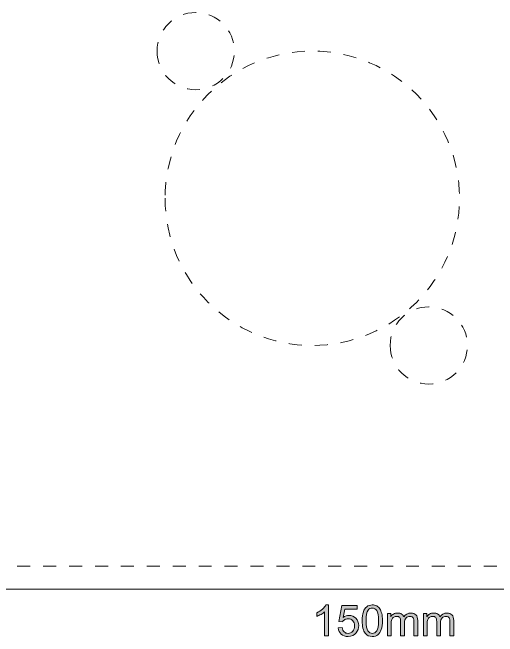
# Model space of a CAD drawing. Header units: inches. Extents: x 25 to 180, y 78 to 199.
# Drawn here: x 75.9 to 115.4, y 93 to 143.8 of the extents above; entities that cross this region are included whole.
import ezdxf

# ---------------------------------------------------------------- set-up
doc = ezdxf.new("R2010")
doc.units = ezdxf.units.IN
doc.header["$MEASUREMENT"] = 0
for name, pattern in [('AI-Linetype-14', [2.116667, 1.058333, -1.058333]), ('AI-Linetype-2', [2.112648, 1.056324, -1.056324]), ('AI-Linetype-25', [2.116667, 1.058333, -1.058333]), ('AI-Linetype-6', [2.116667, 1.058333, -1.058333])]:
    doc.linetypes.add(name, pattern=pattern)

# ---------------------------------------------------------------- blocks, each defined once
blk = doc.blocks.new('block 4')
at = {"color": 240, "linetype": 'AI-Linetype-2', "lineweight": 18, "true_color": 0xed1c24}
blk.add_lwpolyline([(31.89, 98.696), (179.247, 98.696)], dxfattribs=at)
blk = doc.blocks.new('block 3')
blk.add_blockref('block 4', (0, 0))
blk = doc.blocks.new('block 2')
blk.add_blockref('block 3', (0, 0))
blk = doc.blocks.new('block 23')
at = {"color": 240, "linetype": 'AI-Linetype-6', "lineweight": 18, "true_color": 0xed1c24}
blk.add_open_spline([(87.654, 140.696), (87.654, 142.436), (89.064, 143.846), (90.804, 143.846), (92.544, 143.846), (93.954, 142.436), (93.954, 140.696), (93.954, 138.956), (92.544, 137.546), (90.804, 137.546), (89.064, 137.546), (87.654, 138.956), (87.654, 140.696), (87.654, 140.696), (87.654, 140.696), (87.654, 140.696)], degree=3, knots=[0, 0, 0, 0, 1, 1, 1, 2, 2, 2, 3, 3, 3, 4, 4, 4, 5, 5, 5, 5], dxfattribs=at)
blk = doc.blocks.new('block 31')
at = {"color": 240, "linetype": 'AI-Linetype-14', "lineweight": 18, "true_color": 0xed1c24}
blk.add_open_spline([(88.304, 128.696), (88.304, 135.323), (93.677, 140.696), (100.304, 140.696), (106.932, 140.696), (112.304, 135.323), (112.304, 128.696), (112.304, 122.068), (106.932, 116.696), (100.304, 116.696), (93.677, 116.696), (88.304, 122.068), (88.304, 128.696), (88.304, 128.696), (88.304, 128.696), (88.304, 128.696)], degree=3, knots=[0, 0, 0, 0, 1, 1, 1, 2, 2, 2, 3, 3, 3, 4, 4, 4, 5, 5, 5, 5], dxfattribs=at)
blk = doc.blocks.new('block 42')
at = {"color": 240, "linetype": 'AI-Linetype-25', "lineweight": 18, "true_color": 0xed1c24}
blk.add_open_spline([(106.654, 116.696), (106.654, 118.436), (108.064, 119.846), (109.804, 119.846), (111.544, 119.846), (112.954, 118.436), (112.954, 116.696), (112.954, 114.956), (111.544, 113.546), (109.804, 113.546), (108.064, 113.546), (106.654, 114.956), (106.654, 116.696), (106.654, 116.696), (106.654, 116.696), (106.654, 116.696)], degree=3, knots=[0, 0, 0, 0, 1, 1, 1, 2, 2, 2, 3, 3, 3, 4, 4, 4, 5, 5, 5, 5], dxfattribs=at)
blk = doc.blocks.new('block 45')
at = {"true_color": 0x0066b3}
h = blk.add_hatch(color=152, dxfattribs=at)
h.dxf.hatch_style = 2
edge = h.paths.add_edge_path()
edge.add_spline(control_points=[(101.618, 93.006), (101.618, 93.006), (101.308, 93.006), (101.308, 93.006), (101.308, 93.006), (101.308, 94.981), (101.308, 94.981), (101.234, 94.91), (101.136, 94.839), (101.015, 94.768), (100.894, 94.696), (100.785, 94.643), (100.688, 94.607), (100.688, 94.607), (100.688, 94.907), (100.688, 94.907), (100.862, 94.989), (101.013, 95.087), (101.143, 95.203), (101.273, 95.32), (101.365, 95.432), (101.419, 95.541), (101.419, 95.541), (101.618, 95.541), (101.618, 95.541), (101.618, 95.541), (101.618, 93.006), (101.618, 93.006)], knot_values=[0, 0, 0, 0, 1, 1, 1, 2, 2, 2, 3, 3, 3, 4, 4, 4, 5, 5, 5, 6, 6, 6, 7, 7, 7, 8, 8, 8, 9, 9, 9, 9], degree=3, periodic=1)
h = blk.add_hatch(color=152, dxfattribs=at)
h.dxf.hatch_style = 2
edge = h.paths.add_edge_path()
edge.add_spline(control_points=[(102.413, 93.667), (102.413, 93.667), (102.738, 93.695), (102.738, 93.695), (102.762, 93.536), (102.818, 93.417), (102.906, 93.337), (102.994, 93.257), (103.1, 93.217), (103.224, 93.217), (103.373, 93.217), (103.499, 93.274), (103.603, 93.386), (103.706, 93.499), (103.758, 93.648), (103.758, 93.834), (103.758, 94.011), (103.708, 94.15), (103.609, 94.253), (103.509, 94.355), (103.379, 94.406), (103.219, 94.406), (103.119, 94.406), (103.029, 94.383), (102.948, 94.338), (102.868, 94.293), (102.805, 94.234), (102.759, 94.161), (102.759, 94.161), (102.468, 94.199), (102.468, 94.199), (102.468, 94.199), (102.712, 95.496), (102.712, 95.496), (102.712, 95.496), (103.968, 95.496), (103.968, 95.496), (103.968, 95.496), (103.968, 95.2), (103.968, 95.2), (103.968, 95.2), (102.96, 95.2), (102.96, 95.2), (102.96, 95.2), (102.824, 94.521), (102.824, 94.521), (102.976, 94.627), (103.135, 94.68), (103.301, 94.68), (103.522, 94.68), (103.708, 94.603), (103.859, 94.451), (104.011, 94.298), (104.087, 94.102), (104.087, 93.862), (104.087, 93.633), (104.02, 93.435), (103.887, 93.269), (103.725, 93.065), (103.504, 92.962), (103.224, 92.962), (102.994, 92.962), (102.807, 93.027), (102.661, 93.155), (102.516, 93.284), (102.433, 93.454), (102.413, 93.667)], knot_values=[0, 0, 0, 0, 1, 1, 1, 2, 2, 2, 3, 3, 3, 4, 4, 4, 5, 5, 5, 6, 6, 6, 7, 7, 7, 8, 8, 8, 9, 9, 9, 10, 10, 10, 11, 11, 11, 12, 12, 12, 13, 13, 13, 14, 14, 14, 15, 15, 15, 16, 16, 16, 17, 17, 17, 18, 18, 18, 19, 19, 19, 20, 20, 20, 21, 21, 21, 22, 22, 22, 22], degree=3, periodic=1)
h = blk.add_hatch(color=152, dxfattribs=at)
h.dxf.hatch_style = 2
edge = h.paths.add_edge_path()
edge.add_spline(control_points=[(104.375, 94.251), (104.375, 94.55), (104.405, 94.79), (104.467, 94.972), (104.528, 95.154), (104.619, 95.294), (104.741, 95.393), (104.862, 95.492), (105.014, 95.541), (105.198, 95.541), (105.333, 95.541), (105.452, 95.514), (105.555, 95.459), (105.657, 95.405), (105.741, 95.326), (105.808, 95.223), (105.874, 95.12), (105.927, 94.995), (105.965, 94.848), (106.002, 94.7), (106.021, 94.501), (106.021, 94.251), (106.021, 93.955), (105.991, 93.716), (105.93, 93.533), (105.869, 93.351), (105.778, 93.211), (105.657, 93.112), (105.536, 93.012), (105.383, 92.962), (105.198, 92.962), (104.954, 92.962), (104.763, 93.05), (104.624, 93.224), (104.458, 93.434), (104.375, 93.777), (104.375, 94.251)], knot_values=[0, 0, 0, 0, 1, 1, 1, 2, 2, 2, 3, 3, 3, 4, 4, 4, 5, 5, 5, 6, 6, 6, 7, 7, 7, 8, 8, 8, 9, 9, 9, 10, 10, 10, 11, 11, 11, 12, 12, 12, 12], degree=3, periodic=1)
edge = h.paths.add_edge_path()
edge.add_spline(control_points=[(104.693, 94.251), (104.693, 93.836), (104.742, 93.561), (104.839, 93.423), (104.936, 93.286), (105.055, 93.217), (105.198, 93.217), (105.34, 93.217), (105.46, 93.286), (105.557, 93.424), (105.654, 93.562), (105.703, 93.838), (105.703, 94.251), (105.703, 94.667), (105.654, 94.943), (105.557, 95.079), (105.46, 95.216), (105.339, 95.284), (105.195, 95.284), (105.052, 95.284), (104.938, 95.224), (104.853, 95.104), (104.747, 94.95), (104.693, 94.665), (104.693, 94.251)], knot_values=[0, 0, 0, 0, 1, 1, 1, 2, 2, 2, 3, 3, 3, 4, 4, 4, 5, 5, 5, 6, 6, 6, 7, 7, 7, 8, 8, 8, 8], degree=3, periodic=1)
h = blk.add_hatch(color=152, dxfattribs=at)
h.dxf.hatch_style = 2
edge = h.paths.add_edge_path()
edge.add_spline(control_points=[(106.423, 93.006), (106.423, 93.006), (106.423, 94.835), (106.423, 94.835), (106.423, 94.835), (106.7, 94.835), (106.7, 94.835), (106.7, 94.835), (106.7, 94.578), (106.7, 94.578), (106.757, 94.668), (106.834, 94.74), (106.929, 94.794), (107.024, 94.849), (107.133, 94.876), (107.255, 94.876), (107.39, 94.876), (107.501, 94.848), (107.588, 94.792), (107.675, 94.736), (107.736, 94.657), (107.772, 94.556), (107.916, 94.769), (108.104, 94.876), (108.337, 94.876), (108.518, 94.876), (108.657, 94.826), (108.755, 94.725), (108.853, 94.625), (108.902, 94.47), (108.902, 94.261), (108.902, 94.261), (108.902, 93.006), (108.902, 93.006), (108.902, 93.006), (108.593, 93.006), (108.593, 93.006), (108.593, 93.006), (108.593, 94.158), (108.593, 94.158), (108.593, 94.282), (108.583, 94.371), (108.563, 94.426), (108.543, 94.48), (108.506, 94.524), (108.454, 94.558), (108.401, 94.591), (108.339, 94.607), (108.268, 94.607), (108.139, 94.607), (108.032, 94.565), (107.947, 94.479), (107.862, 94.394), (107.82, 94.257), (107.82, 94.068), (107.82, 94.068), (107.82, 93.006), (107.82, 93.006), (107.82, 93.006), (107.51, 93.006), (107.51, 93.006), (107.51, 93.006), (107.51, 94.194), (107.51, 94.194), (107.51, 94.332), (107.484, 94.435), (107.434, 94.504), (107.383, 94.573), (107.301, 94.607), (107.186, 94.607), (107.098, 94.607), (107.018, 94.584), (106.944, 94.539), (106.87, 94.493), (106.816, 94.426), (106.783, 94.337), (106.749, 94.249), (106.733, 94.121), (106.733, 93.955), (106.733, 93.955), (106.733, 93.006), (106.733, 93.006), (106.733, 93.006), (106.423, 93.006), (106.423, 93.006)], knot_values=[0, 0, 0, 0, 1, 1, 1, 2, 2, 2, 3, 3, 3, 4, 4, 4, 5, 5, 5, 6, 6, 6, 7, 7, 7, 8, 8, 8, 9, 9, 9, 10, 10, 10, 11, 11, 11, 12, 12, 12, 13, 13, 13, 14, 14, 14, 15, 15, 15, 16, 16, 16, 17, 17, 17, 18, 18, 18, 19, 19, 19, 20, 20, 20, 21, 21, 21, 22, 22, 22, 23, 23, 23, 24, 24, 24, 25, 25, 25, 26, 26, 26, 27, 27, 27, 28, 28, 28, 28], degree=3, periodic=1)
h = blk.add_hatch(color=152, dxfattribs=at)
h.dxf.hatch_style = 2
edge = h.paths.add_edge_path()
edge.add_spline(control_points=[(109.361, 93.006), (109.361, 93.006), (109.361, 94.835), (109.361, 94.835), (109.361, 94.835), (109.639, 94.835), (109.639, 94.835), (109.639, 94.835), (109.639, 94.578), (109.639, 94.578), (109.696, 94.668), (109.772, 94.74), (109.868, 94.794), (109.963, 94.849), (110.071, 94.876), (110.193, 94.876), (110.329, 94.876), (110.44, 94.848), (110.527, 94.792), (110.613, 94.736), (110.674, 94.657), (110.71, 94.556), (110.855, 94.769), (111.043, 94.876), (111.275, 94.876), (111.456, 94.876), (111.596, 94.826), (111.694, 94.725), (111.791, 94.625), (111.84, 94.47), (111.84, 94.261), (111.84, 94.261), (111.84, 93.006), (111.84, 93.006), (111.84, 93.006), (111.532, 93.006), (111.532, 93.006), (111.532, 93.006), (111.532, 94.158), (111.532, 94.158), (111.532, 94.282), (111.522, 94.371), (111.502, 94.426), (111.482, 94.48), (111.445, 94.524), (111.392, 94.558), (111.339, 94.591), (111.277, 94.607), (111.206, 94.607), (111.077, 94.607), (110.971, 94.565), (110.886, 94.479), (110.801, 94.394), (110.758, 94.257), (110.758, 94.068), (110.758, 94.068), (110.758, 93.006), (110.758, 93.006), (110.758, 93.006), (110.448, 93.006), (110.448, 93.006), (110.448, 93.006), (110.448, 94.194), (110.448, 94.194), (110.448, 94.332), (110.423, 94.435), (110.373, 94.504), (110.322, 94.573), (110.239, 94.607), (110.125, 94.607), (110.037, 94.607), (109.956, 94.584), (109.882, 94.539), (109.808, 94.493), (109.755, 94.426), (109.721, 94.337), (109.688, 94.249), (109.672, 94.121), (109.672, 93.955), (109.672, 93.955), (109.672, 93.006), (109.672, 93.006), (109.672, 93.006), (109.361, 93.006), (109.361, 93.006)], knot_values=[0, 0, 0, 0, 1, 1, 1, 2, 2, 2, 3, 3, 3, 4, 4, 4, 5, 5, 5, 6, 6, 6, 7, 7, 7, 8, 8, 8, 9, 9, 9, 10, 10, 10, 11, 11, 11, 12, 12, 12, 13, 13, 13, 14, 14, 14, 15, 15, 15, 16, 16, 16, 17, 17, 17, 18, 18, 18, 19, 19, 19, 20, 20, 20, 21, 21, 21, 22, 22, 22, 23, 23, 23, 24, 24, 24, 25, 25, 25, 26, 26, 26, 27, 27, 27, 28, 28, 28, 28], degree=3, periodic=1)
at = {"lineweight": 0}
for points, knots in [([(101.618, 93.006), (101.618, 93.006), (101.308, 93.006), (101.308, 93.006), (101.308, 93.006), (101.308, 94.981), (101.308, 94.981), (101.234, 94.91), (101.136, 94.839), (101.015, 94.768), (100.894, 94.696), (100.785, 94.643), (100.688, 94.607), (100.688, 94.607), (100.688, 94.907), (100.688, 94.907), (100.862, 94.989), (101.013, 95.087), (101.143, 95.203), (101.273, 95.32), (101.365, 95.432), (101.419, 95.541), (101.419, 95.541), (101.618, 95.541), (101.618, 95.541), (101.618, 95.541), (101.618, 93.006), (101.618, 93.006)], [0, 0, 0, 0, 1, 1, 1, 2, 2, 2, 3, 3, 3, 4, 4, 4, 5, 5, 5, 6, 6, 6, 7, 7, 7, 8, 8, 8, 9, 9, 9, 9]), ([(102.413, 93.667), (102.413, 93.667), (102.738, 93.695), (102.738, 93.695), (102.762, 93.536), (102.818, 93.417), (102.906, 93.337), (102.994, 93.257), (103.1, 93.217), (103.224, 93.217), (103.373, 93.217), (103.499, 93.274), (103.603, 93.386), (103.706, 93.499), (103.758, 93.648), (103.758, 93.834), (103.758, 94.011), (103.708, 94.15), (103.609, 94.253), (103.509, 94.355), (103.379, 94.406), (103.219, 94.406), (103.119, 94.406), (103.029, 94.383), (102.948, 94.338), (102.868, 94.293), (102.805, 94.234), (102.759, 94.161), (102.759, 94.161), (102.468, 94.199), (102.468, 94.199), (102.468, 94.199), (102.712, 95.496), (102.712, 95.496), (102.712, 95.496), (103.968, 95.496), (103.968, 95.496), (103.968, 95.496), (103.968, 95.2), (103.968, 95.2), (103.968, 95.2), (102.96, 95.2), (102.96, 95.2), (102.96, 95.2), (102.824, 94.521), (102.824, 94.521), (102.976, 94.627), (103.135, 94.68), (103.301, 94.68), (103.522, 94.68), (103.708, 94.603), (103.859, 94.451), (104.011, 94.298), (104.087, 94.102), (104.087, 93.862), (104.087, 93.633), (104.02, 93.435), (103.887, 93.269), (103.725, 93.065), (103.504, 92.962), (103.224, 92.962), (102.994, 92.962), (102.807, 93.027), (102.661, 93.155), (102.516, 93.284), (102.433, 93.454), (102.413, 93.667)], [0, 0, 0, 0, 1, 1, 1, 2, 2, 2, 3, 3, 3, 4, 4, 4, 5, 5, 5, 6, 6, 6, 7, 7, 7, 8, 8, 8, 9, 9, 9, 10, 10, 10, 11, 11, 11, 12, 12, 12, 13, 13, 13, 14, 14, 14, 15, 15, 15, 16, 16, 16, 17, 17, 17, 18, 18, 18, 19, 19, 19, 20, 20, 20, 21, 21, 21, 22, 22, 22, 22]), ([(104.375, 94.251), (104.375, 94.55), (104.405, 94.79), (104.467, 94.972), (104.528, 95.154), (104.619, 95.294), (104.741, 95.393), (104.862, 95.492), (105.014, 95.541), (105.198, 95.541), (105.333, 95.541), (105.452, 95.514), (105.555, 95.459), (105.657, 95.405), (105.741, 95.326), (105.808, 95.223), (105.874, 95.12), (105.927, 94.995), (105.965, 94.848), (106.002, 94.7), (106.021, 94.501), (106.021, 94.251), (106.021, 93.955), (105.991, 93.716), (105.93, 93.533), (105.869, 93.351), (105.778, 93.211), (105.657, 93.112), (105.536, 93.012), (105.383, 92.962), (105.198, 92.962), (104.954, 92.962), (104.763, 93.05), (104.624, 93.224), (104.458, 93.434), (104.375, 93.777), (104.375, 94.251)], [0, 0, 0, 0, 1, 1, 1, 2, 2, 2, 3, 3, 3, 4, 4, 4, 5, 5, 5, 6, 6, 6, 7, 7, 7, 8, 8, 8, 9, 9, 9, 10, 10, 10, 11, 11, 11, 12, 12, 12, 12]), ([(104.693, 94.251), (104.693, 93.836), (104.742, 93.561), (104.839, 93.423), (104.936, 93.286), (105.055, 93.217), (105.198, 93.217), (105.34, 93.217), (105.46, 93.286), (105.557, 93.424), (105.654, 93.562), (105.703, 93.838), (105.703, 94.251), (105.703, 94.667), (105.654, 94.943), (105.557, 95.079), (105.46, 95.216), (105.339, 95.284), (105.195, 95.284), (105.052, 95.284), (104.938, 95.224), (104.853, 95.104), (104.747, 94.95), (104.693, 94.665), (104.693, 94.251)], [0, 0, 0, 0, 1, 1, 1, 2, 2, 2, 3, 3, 3, 4, 4, 4, 5, 5, 5, 6, 6, 6, 7, 7, 7, 8, 8, 8, 8]), ([(106.423, 93.006), (106.423, 93.006), (106.423, 94.835), (106.423, 94.835), (106.423, 94.835), (106.7, 94.835), (106.7, 94.835), (106.7, 94.835), (106.7, 94.578), (106.7, 94.578), (106.757, 94.668), (106.834, 94.74), (106.929, 94.794), (107.024, 94.849), (107.133, 94.876), (107.255, 94.876), (107.39, 94.876), (107.501, 94.848), (107.588, 94.792), (107.675, 94.736), (107.736, 94.657), (107.772, 94.556), (107.916, 94.769), (108.104, 94.876), (108.337, 94.876), (108.518, 94.876), (108.657, 94.826), (108.755, 94.725), (108.853, 94.625), (108.902, 94.47), (108.902, 94.261), (108.902, 94.261), (108.902, 93.006), (108.902, 93.006), (108.902, 93.006), (108.593, 93.006), (108.593, 93.006), (108.593, 93.006), (108.593, 94.158), (108.593, 94.158), (108.593, 94.282), (108.583, 94.371), (108.563, 94.426), (108.543, 94.48), (108.506, 94.524), (108.454, 94.558), (108.401, 94.591), (108.339, 94.607), (108.268, 94.607), (108.139, 94.607), (108.032, 94.565), (107.947, 94.479), (107.862, 94.394), (107.82, 94.257), (107.82, 94.068), (107.82, 94.068), (107.82, 93.006), (107.82, 93.006), (107.82, 93.006), (107.51, 93.006), (107.51, 93.006), (107.51, 93.006), (107.51, 94.194), (107.51, 94.194), (107.51, 94.332), (107.484, 94.435), (107.434, 94.504), (107.383, 94.573), (107.301, 94.607), (107.186, 94.607), (107.098, 94.607), (107.018, 94.584), (106.944, 94.539), (106.87, 94.493), (106.816, 94.426), (106.783, 94.337), (106.749, 94.249), (106.733, 94.121), (106.733, 93.955), (106.733, 93.955), (106.733, 93.006), (106.733, 93.006), (106.733, 93.006), (106.423, 93.006), (106.423, 93.006)], [0, 0, 0, 0, 1, 1, 1, 2, 2, 2, 3, 3, 3, 4, 4, 4, 5, 5, 5, 6, 6, 6, 7, 7, 7, 8, 8, 8, 9, 9, 9, 10, 10, 10, 11, 11, 11, 12, 12, 12, 13, 13, 13, 14, 14, 14, 15, 15, 15, 16, 16, 16, 17, 17, 17, 18, 18, 18, 19, 19, 19, 20, 20, 20, 21, 21, 21, 22, 22, 22, 23, 23, 23, 24, 24, 24, 25, 25, 25, 26, 26, 26, 27, 27, 27, 28, 28, 28, 28]), ([(109.361, 93.006), (109.361, 93.006), (109.361, 94.835), (109.361, 94.835), (109.361, 94.835), (109.639, 94.835), (109.639, 94.835), (109.639, 94.835), (109.639, 94.578), (109.639, 94.578), (109.696, 94.668), (109.772, 94.74), (109.868, 94.794), (109.963, 94.849), (110.071, 94.876), (110.193, 94.876), (110.329, 94.876), (110.44, 94.848), (110.527, 94.792), (110.613, 94.736), (110.674, 94.657), (110.71, 94.556), (110.855, 94.769), (111.043, 94.876), (111.275, 94.876), (111.456, 94.876), (111.596, 94.826), (111.694, 94.725), (111.791, 94.625), (111.84, 94.47), (111.84, 94.261), (111.84, 94.261), (111.84, 93.006), (111.84, 93.006), (111.84, 93.006), (111.532, 93.006), (111.532, 93.006), (111.532, 93.006), (111.532, 94.158), (111.532, 94.158), (111.532, 94.282), (111.522, 94.371), (111.502, 94.426), (111.482, 94.48), (111.445, 94.524), (111.392, 94.558), (111.339, 94.591), (111.277, 94.607), (111.206, 94.607), (111.077, 94.607), (110.971, 94.565), (110.886, 94.479), (110.801, 94.394), (110.758, 94.257), (110.758, 94.068), (110.758, 94.068), (110.758, 93.006), (110.758, 93.006), (110.758, 93.006), (110.448, 93.006), (110.448, 93.006), (110.448, 93.006), (110.448, 94.194), (110.448, 94.194), (110.448, 94.332), (110.423, 94.435), (110.373, 94.504), (110.322, 94.573), (110.239, 94.607), (110.125, 94.607), (110.037, 94.607), (109.956, 94.584), (109.882, 94.539), (109.808, 94.493), (109.755, 94.426), (109.721, 94.337), (109.688, 94.249), (109.672, 94.121), (109.672, 93.955), (109.672, 93.955), (109.672, 93.006), (109.672, 93.006), (109.672, 93.006), (109.361, 93.006), (109.361, 93.006)], [0, 0, 0, 0, 1, 1, 1, 2, 2, 2, 3, 3, 3, 4, 4, 4, 5, 5, 5, 6, 6, 6, 7, 7, 7, 8, 8, 8, 9, 9, 9, 10, 10, 10, 11, 11, 11, 12, 12, 12, 13, 13, 13, 14, 14, 14, 15, 15, 15, 16, 16, 16, 17, 17, 17, 18, 18, 18, 19, 19, 19, 20, 20, 20, 21, 21, 21, 22, 22, 22, 23, 23, 23, 24, 24, 24, 25, 25, 25, 26, 26, 26, 27, 27, 27, 28, 28, 28, 28])]:
    blk.add_open_spline(points, degree=3, knots=knots, dxfattribs=at)

msp = doc.modelspace()

# ---------------------------------------------------------------- linework, layer by layer
at = {"color": 152, "lineweight": 18, "true_color": 0x0066b3}
msp.add_lwpolyline([(30.304, 96.837), (180.304, 96.837)], dxfattribs=at)

# ---------------------------------------------------------------- block references
for name in ['block 2', 'block 23', 'block 31', 'block 42', 'block 45']:
    msp.add_blockref(name, (0, 0))

doc.saveas('drawing.dxf')
